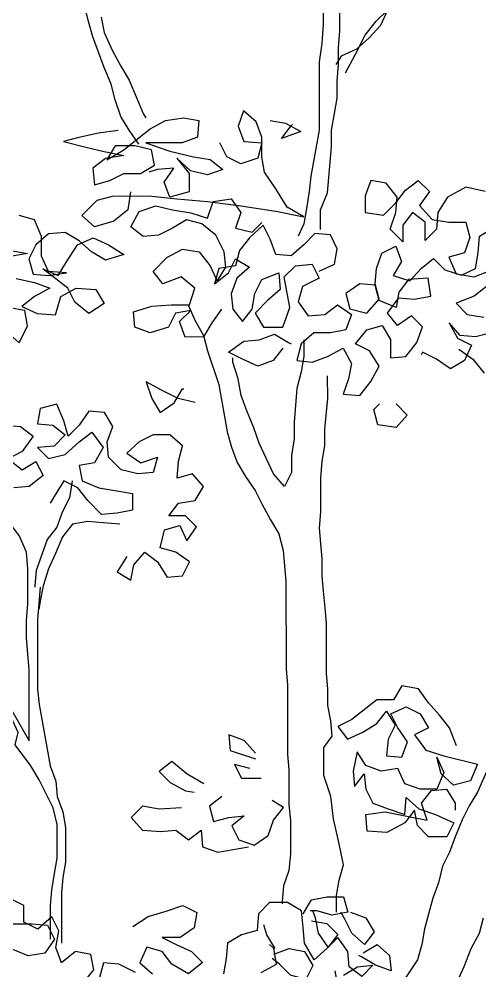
# Model space of a CAD drawing. Extents: x -152 to 3582, y 5293 to 11715.
# Drawn here: x 1215 to 1895, y 8507 to 9910 of the extents above; entities that cross this region are included whole.
import ezdxf

# ---------------------------------------------------------------- set-up
doc = ezdxf.new("R2010")
doc.units = 0
doc.header["$LTSCALE"] = 150
doc.header["$MEASUREMENT"] = 0
doc.layers.get('0').update_dxf_attribs({"linetype": 'CONTINUOUS'})

msp = doc.modelspace()

# ---------------------------------------------------------------- linework, layer by layer
for points in [[(1679.5, 10226.2), (1679.5, 10201.5), (1673.3, 10176.7), (1667.2, 10154.1), (1663.1, 10129.4), (1661, 10100.5), (1657, 10055.2), (1657, 10001.7), (1663.3, 9933.7), (1663.3, 9902.8), (1661.2, 9874), (1657.2, 9847.2), (1657.2, 9746.3), (1645, 9678.3), (1642.9, 9655.7), (1638.8, 9631), (1634.7, 9608.3), (1626.5, 9589.8)], [(1659.4, 9600.1), (1659.4, 9628.9), (1669.7, 9653.7), (1675.8, 9721.6), (1675.8, 9746.3), (1679.9, 9771), (1684, 9793.7), (1684, 9818.4), (1686, 9843.1), (1686, 9867.8), (1688, 9892.6), (1687.8, 10098.5), (1691.9, 10123.2), (1698.1, 10145.9), (1700.1, 10168.5), (1704.2, 10191.2), (1712.4, 10213.8), (1714.5, 10224.1)], [(1696.3, 9830.8), (1710.7, 9857.6), (1725.1, 9886.4), (1741.5, 9907), (1758, 9923.5), (1776.5, 9940), (1793, 9956.5), (1807.4, 9975), (1823.8, 9995.6), (1840.3, 10012.1), (1858.8, 10028.6), (1875.3, 10045.1), (1889.7, 10063.7), (1827.9, 10014.2), (1809.4, 9997.7), (1790.9, 9983.3), (1786.7, 10010), (1790.8, 10034.7), (1792.9, 10059.5), (1792.8, 10115.1), (1794.9, 10133.6)], [(1792.9, 9997.7), (1790.9, 9973), (1758, 9923.5), (1747.7, 9900.8), (1731.3, 9882.3), (1712.7, 9865.8), (1690.1, 9855.5), (1681.9, 9843.1)], [(1391.6, 9725.5), (1377.2, 9746.1), (1364.8, 9766.6), (1356.5, 9791.3), (1350.3, 9814), (1340, 9838.7), (1323.5, 9884), (1317.3, 9906.6), (1311.1, 9931.3)], [(1335.8, 9912.8), (1340, 9890.2), (1352.4, 9863.4), (1364.7, 9840.8), (1377.1, 9820.2), (1397.7, 9770.8), (1401.9, 9764.6)], [(1352.6, 9649.2), (1406.1, 9649.3), (1447.3, 9645.2), (1492.6, 9641.1), (1542, 9635), (1593.5, 9626.8), (1634.7, 9618.6), (1610, 9633), (1593.5, 9659.8), (1577, 9684.5), (1572.9, 9707.1), (1572.8, 9735.9), (1564.6, 9758.6), (1546, 9775), (1537.8, 9752.4), (1546.1, 9729.7), (1572.8, 9727.7), (1566.7, 9705), (1542, 9696.8), (1521.4, 9707.1), (1511.1, 9727.6)], [(1360.7, 9746), (1331.9, 9741.9), (1303, 9735.7), (1280.4, 9729.5), (1313.4, 9721.3), (1340.1, 9715.1), (1369, 9709), (1342.2, 9704.8), (1323.7, 9690.4), (1325.8, 9665.7), (1348.4, 9671.9), (1369, 9682.2), (1393.7, 9682.2), (1414.3, 9694.6), (1410.2, 9717.3), (1385.4, 9723.4), (1356.6, 9723.4), (1344.3, 9702.8), (1369, 9717.2), (1389.5, 9733.7), (1408.1, 9748.1), (1430.7, 9760.5), (1457.5, 9764.7), (1480.1, 9760.6), (1478.1, 9735.9), (1455.4, 9727.6), (1401.9, 9727.5), (1436.9, 9715.2), (1471.9, 9707), (1496.7, 9702.9), (1515.2, 9688.5), (1492.6, 9680.3), (1467.8, 9686.4), (1447.2, 9704.9), (1465.8, 9682.3), (1465.8, 9655.5), (1437, 9647.3), (1428.7, 9669.9), (1443.1, 9690.5), (1418.4, 9688.4), (1406.1, 9684.3)], [(1585.2, 9760.7), (1607.8, 9756.6), (1630.5, 9744.2), (1601.7, 9733.9), (1616.1, 9752.5), (1618.1, 9754.5)], [(1902.4, 9655.9), (1873.6, 9662.1), (1846.8, 9647.6), (1832.4, 9625), (1830.4, 9600.3), (1813.9, 9583.8), (1813.9, 9610.5), (1795.3, 9624.9), (1780.9, 9606.4), (1781, 9581.7), (1762.4, 9600.2), (1770.6, 9624.9), (1772.7, 9647.6), (1756.2, 9668.1), (1733.5, 9672.2), (1725.3, 9649.6), (1725.3, 9624.9), (1752.1, 9620.8), (1770.6, 9639.3), (1785, 9657.9), (1803.5, 9672.3), (1820, 9655.8), (1805.6, 9635.2), (1824.2, 9614.7), (1848.9, 9610.6), (1873.6, 9610.6), (1879.8, 9587.9), (1871.6, 9565.3), (1848.9, 9559.1), (1859.3, 9534.4), (1886, 9530.3), (1912.8, 9540.6)], [(1379.3, 9655.4), (1375.2, 9628.7), (1354.6, 9612.2), (1325.8, 9603.9), (1307.3, 9620.4), (1329.9, 9643), (1352.6, 9649.2)], [(1513.3, 9482.6), (1498.9, 9462), (1486.6, 9441.4), (1459.8, 9441.3), (1451.6, 9464), (1468, 9480.5), (1445.4, 9476.3), (1435.1, 9455.7), (1408.3, 9447.5), (1385.7, 9455.7), (1383.6, 9478.3), (1410.4, 9486.6), (1439.2, 9488.7), (1466, 9488.7), (1474.2, 9513.4), (1453.6, 9529.9), (1426.8, 9519.6), (1412.4, 9538.1), (1432.9, 9558.7), (1455.6, 9571.1), (1480.3, 9567), (1496.8, 9546.4), (1507.1, 9523.8), (1519.5, 9544.4), (1517.4, 9567), (1505, 9591.7), (1484.4, 9608.2), (1461.7, 9614.3), (1441.1, 9602), (1420.6, 9591.6), (1397.9, 9589.6), (1379.4, 9604), (1391.7, 9626.6), (1416.4, 9634.9), (1441.1, 9628.7), (1467.9, 9624.6), (1492.6, 9616.4), (1500.8, 9641.1), (1527.6, 9645.3), (1542, 9624.7), (1533.8, 9602), (1558.5, 9595.9), (1572.9, 9610.3)], [(1210.6, 9527.6), (1237.3, 9521.5), (1260, 9513.2), (1237.4, 9500.9), (1218.8, 9486.4), (1241.5, 9476.2), (1268.3, 9474.1), (1276.5, 9500.9), (1299.1, 9513.3), (1328, 9511.2), (1340.3, 9490.7), (1317.7, 9476.2), (1297.1, 9492.7), (1286.8, 9513.3), (1249.7, 9542.1), (1272.3, 9531.8), (1284.7, 9552.4), (1301.1, 9577.1), (1323.8, 9587.4), (1346.4, 9577.2), (1369.1, 9562.8), (1342.3, 9554.5), (1321.7, 9566.8), (1303.2, 9583.3), (1282.6, 9595.6), (1257.9, 9593.6), (1239.4, 9577.1), (1229.1, 9556.5), (1235.3, 9533.8), (1257.9, 9531.8), (1284.7, 9535.9), (1257.9, 9538), (1247.6, 9560.6), (1247.6, 9589.4), (1237.3, 9614.1), (1214.6, 9620.3)], [(1657.4, 9538.3), (1680.1, 9548.6), (1684.2, 9571.3), (1673.9, 9591.9), (1651.2, 9593.9), (1634.7, 9577.4), (1616.2, 9560.9), (1593.6, 9563), (1585.3, 9585.6), (1575, 9606.2), (1554.4, 9587.6), (1540, 9569.1), (1533.9, 9546.4), (1509.2, 9542.3), (1503, 9519.6), (1523.6, 9536.1), (1533.9, 9556.7), (1554.5, 9544.4), (1535.9, 9527.9), (1527.7, 9505.2), (1529.8, 9482.6), (1544.2, 9464.1), (1558.6, 9482.6), (1562.7, 9505.3), (1573, 9525.9), (1597.7, 9536.2), (1599.8, 9511.5), (1581.3, 9495), (1562.8, 9476.4), (1575.1, 9455.9), (1604, 9455.9), (1614.2, 9484.7), (1606, 9530), (1622.4, 9546.5), (1647.1, 9548.6), (1657.4, 9528), (1632.7, 9515.6), (1626.6, 9493), (1641, 9472.4), (1665.7, 9474.5), (1684.3, 9488.9), (1704.9, 9474.5), (1696.6, 9451.9), (1674, 9447.7), (1649.3, 9447.7), (1630.8, 9431.2), (1624.6, 9406.5), (1647.3, 9404.4), (1669.9, 9412.7), (1692.6, 9425.1), (1704.9, 9402.4), (1700.8, 9379.8), (1692.6, 9357.1), (1717.3, 9355.1), (1733.8, 9375.7), (1746.1, 9398.4), (1731.7, 9421), (1711.1, 9431.3), (1727.5, 9451.9), (1750.2, 9458.1), (1762.6, 9437.5), (1762.6, 9410.7), (1785.2, 9412.8), (1801.7, 9433.4), (1809.9, 9456.1), (1793.4, 9472.5), (1772.8, 9458.1), (1758.4, 9476.6), (1774.9, 9499.3), (1797.5, 9497.3), (1822.2, 9501.4), (1818.1, 9528.2), (1789.2, 9526.1), (1774.9, 9507.5), (1770.8, 9484.9), (1746, 9495.2), (1739.8, 9517.8), (1717.2, 9519.8), (1696.6, 9505.4), (1702.8, 9482.8), (1727.5, 9476.6), (1746, 9497.2), (1739.8, 9519.9), (1741.9, 9542.5), (1750.1, 9565.2), (1770.7, 9575.5), (1778.9, 9552.8), (1766.6, 9532.2), (1791.3, 9524), (1807.8, 9542.6), (1826.3, 9557), (1842.8, 9540.5), (1867.5, 9532.3), (1888.1, 9542.6), (1892.2, 9565.3), (1894.2, 9590), (1914.8, 9602.4)], [(1202.3, 9568.8), (1227, 9564.7), (1204.4, 9560.6)], [(1906.6, 9518), (1886.1, 9501.5), (1859.3, 9491.1), (1875.8, 9474.7), (1900.5, 9470.6)], [(1463.9, 9488.7), (1474.2, 9466.1), (1486.6, 9443.4), (1492.8, 9420.8), (1509.3, 9371.4), (1513.5, 9348.7), (1517.6, 9324), (1521.7, 9301.4), (1527.9, 9278.7), (1536.2, 9256.1), (1548.6, 9235.5), (1563, 9214.9), (1573.3, 9194.3), (1585.7, 9171.7), (1598.1, 9151.1), (1604.3, 9126.4), (1608.4, 9081.1), (1608.6, 8951.4), (1610.6, 8928.7), (1610.7, 8825.7), (1612.8, 8803.1), (1612.9, 8751.6), (1614.9, 8728.9), (1615, 8679.5), (1612.9, 8654.8), (1604.7, 8632.1), (1602.7, 8609.5), (1602.7, 8605.4)], [(1196.2, 9449.3), (1214.8, 9432.9), (1227.1, 9457.6), (1223, 9480.3), (1200.3, 9484.4)], [(1912.9, 9447.9), (1888.2, 9441.7), (1865.5, 9443.8), (1849, 9462.3), (1861.4, 9439.7), (1882, 9429.4), (1871.7, 9406.7), (1851.1, 9394.3), (1830.5, 9408.7), (1809.9, 9419), (1807.9, 9414.9)], [(1604, 9425), (1589.6, 9406.5), (1567, 9398.2), (1544.3, 9408.5), (1523.7, 9418.8), (1546.3, 9435.2), (1569, 9437.3), (1591.6, 9445.6), (1612.2, 9433.2), (1616.3, 9431.2)], [(1634.9, 9437.4), (1634.9, 9412.7), (1630.8, 9390), (1624.6, 9365.3), (1620.6, 9315.9), (1620.6, 9291.2), (1616.5, 9266.4), (1616.5, 9241.7), (1606.2, 9221.1), (1589.8, 9239.6), (1569.1, 9284.9), (1560.9, 9307.6), (1550.5, 9332.3), (1542.3, 9354.9), (1538.1, 9379.6), (1529.9, 9404.3), (1529.9, 9410.5)], [(1863.5, 9423.2), (1884.1, 9408.8), (1900.6, 9388.2)], [(1683, 8593.1), (1683, 8617.8), (1687.1, 8640.5), (1693.2, 8663.1), (1687, 8694), (1678.8, 8731.1), (1674.6, 8764), (1664.3, 8794.9), (1664.3, 8836.1), (1676.6, 8852.6), (1674.5, 8875.2), (1670.4, 8897.9), (1670.4, 8922.6), (1668.3, 8945.2), (1668.2, 9019.4), (1666.1, 9042), (1664, 9066.7), (1662, 9089.4), (1661.9, 9114.1), (1657.8, 9159.4), (1659.8, 9184.1), (1659.8, 9233.5), (1661.8, 9258.2), (1665.9, 9280.9), (1665.9, 9305.6), (1670, 9350.9), (1669.9, 9383.9)], [(1474.3, 9344.6), (1449.6, 9350.7), (1424.9, 9363.1), (1402.2, 9375.4), (1410.5, 9350.7), (1422.9, 9330.1), (1443.4, 9344.5), (1455.8, 9365.1), (1457.8, 9365.1)], [(1373.6, 9117.9), (1359.2, 9095.3), (1379.8, 9082.9), (1383.9, 9105.6), (1400.4, 9124.1), (1418.9, 9109.8), (1433.4, 9087.1), (1456, 9089.2), (1466.3, 9109.8), (1445.7, 9124.2), (1423, 9130.3), (1429.2, 9157.1), (1451.8, 9163.3), (1462.2, 9140.7), (1476.6, 9161.3), (1460.1, 9177.7), (1435.4, 9177.7), (1449.8, 9196.3), (1474.5, 9200.4), (1486.8, 9221), (1470.3, 9239.5), (1447.7, 9233.3), (1449.7, 9258.1), (1455.9, 9280.7), (1437.3, 9297.2), (1412.6, 9297.1), (1392, 9286.8), (1373.5, 9270.3), (1394.1, 9255.9), (1418.8, 9264.2), (1412.6, 9241.5), (1390, 9239.5), (1365.3, 9245.6), (1346.7, 9264.1), (1344.6, 9286.8), (1352.9, 9309.4), (1340.5, 9330), (1317.8, 9332.1), (1303.4, 9311.5), (1287, 9295), (1280.8, 9317.6), (1270.5, 9342.3), (1245.8, 9336.1), (1241.7, 9313.5), (1264.3, 9311.4), (1282.9, 9297), (1266.4, 9280.5), (1241.7, 9278.5), (1258.2, 9262), (1282.9, 9268.2), (1303.5, 9286.8), (1322, 9301.2), (1338.5, 9278.5), (1326.1, 9255.9), (1303.5, 9251.7), (1307.6, 9229.1), (1332.4, 9218.8), (1359.1, 9214.7), (1381.8, 9210.6), (1381.8, 9185.9), (1359.2, 9181.8), (1336.5, 9179.7), (1315.9, 9200.3), (1301.5, 9218.8), (1280.9, 9229.1), (1266.5, 9206.4), (1260.3, 9196.1)], [(1770.9, 9342.8), (1787.4, 9326.3), (1770.9, 9307.8), (1744.1, 9311.9), (1737.9, 9334.5), (1746.2, 9342.8)], [(1194.3, 9311.4), (1216.9, 9309.3), (1235.5, 9294.9), (1219, 9272.3), (1198.5, 9261.9), (1219.1, 9245.5), (1239.6, 9257.9), (1250, 9237.3), (1229.4, 9220.8), (1206.7, 9218.7)], [(1293.2, 9229.1), (1289.1, 9204.4), (1278.8, 9183.8), (1270.6, 9161.1), (1256.2, 9142.6), (1239.8, 9097.2), (1237.8, 9074.6), (1237.8, 9072.5)], [(1151.3, 8992.1), (1161.7, 8969.5), (1172, 8944.8), (1184.3, 8924.2), (1229.7, 8846), (1229.7, 8901.6), (1229.6, 8951), (1227.5, 8973.7), (1225.5, 8998.4), (1225.4, 9023.1), (1227.5, 9047.8), (1227.4, 9099.3), (1225.4, 9124), (1215, 9148.7), (1200.6, 9167.2), (1190.3, 9187.8), (1184.1, 9202.2)], [(1363.3, 9165.3), (1338.6, 9167.3), (1315.9, 9169.4), (1293.3, 9165.2), (1278.9, 9146.7), (1268.6, 9122), (1258.3, 9099.3), (1250.1, 9074.6), (1246, 9051.9), (1244, 9039.6)], [(1260.9, 8553.6), (1260.8, 8603), (1262.9, 8625.7), (1267, 8650.4), (1271.1, 8673), (1271, 8722.5), (1264.8, 8747.2), (1244.2, 8788.3), (1231.8, 8808.9), (1209.1, 8839.8), (1213.2, 8858.3), (1202.9, 8881), (1192.6, 8901.5), (1178.2, 8922.1), (1165.8, 8942.7), (1155.5, 8967.4), (1149.3, 8990.1), (1139, 9014.8), (1128.6, 9035.3), (1114.2, 9058), (1099.8, 9078.6), (1089.5, 9099.2), (1079.1, 9121.8)], [(1246, 9072.5), (1244, 9047.8), (1241.9, 9025.2), (1242, 8922.2), (1244.1, 8899.5), (1260.6, 8808.9), (1268.9, 8786.3), (1271, 8763.6), (1279.2, 8741), (1283.4, 8718.3), (1283.4, 8666.9), (1279.3, 8644.2), (1277.3, 8621.6), (1277.4, 8547.4)], [(1859.9, 8838.3), (1849.6, 8865.1), (1835.1, 8883.6), (1818.7, 8902.1), (1804.2, 8922.7), (1779.5, 8926.8), (1767.2, 8906.2), (1742.5, 8906.2), (1705.4, 8877.3), (1684.8, 8867), (1699.3, 8848.5), (1721.9, 8858.8), (1742.5, 8871.2), (1756.9, 8889.7), (1769.3, 8869.1), (1759, 8848.5), (1756.9, 8823.8), (1779.6, 8821.8), (1787.8, 8844.4), (1773.4, 8865), (1763.1, 8885.6), (1785.7, 8895.9), (1806.3, 8885.6), (1818.7, 8865.1), (1798.1, 8854.7), (1814.6, 8832.1), (1841.4, 8823.9), (1890.8, 8811.6), (1880.5, 8786.9), (1855.8, 8780.7), (1837.3, 8797.1), (1831.1, 8821.8), (1841.4, 8799.2), (1831.1, 8774.5), (1806.4, 8774.4), (1783.8, 8782.6), (1773.4, 8805.3), (1748.7, 8801.1), (1726.1, 8809.4), (1713.7, 8829.9), (1707.5, 8801.1), (1709.6, 8778.5), (1724, 8797), (1726.1, 8774.4), (1736.4, 8753.8), (1759.1, 8745.6), (1783.8, 8737.3), (1785.8, 8762.1), (1804.4, 8745.6), (1829.1, 8737.4), (1855.9, 8725.1), (1845.6, 8704.4), (1818.8, 8704.4), (1802.3, 8720.9), (1798.2, 8743.5), (1783.8, 8725), (1757, 8710.5), (1728.2, 8712.6), (1726.1, 8737.3), (1755, 8741.4), (1794.1, 8733.2), (1816.7, 8729.1), (1808.5, 8753.8), (1822.9, 8772.4), (1845.5, 8774.5), (1857.9, 8753.9), (1857.9, 8743.6)], [(1563.4, 8827.8), (1546.9, 8846.3), (1524.2, 8854.5), (1526.3, 8831.8), (1563.4, 8819.5)], [(1487.2, 8782.4), (1462.5, 8796.8), (1439.8, 8815.3), (1421.3, 8800.8), (1437.8, 8784.4), (1460.4, 8772.1), (1472.8, 8770)], [(1911.4, 8815.7), (1890.8, 8770.4), (1878.5, 8749.8), (1868.2, 8729.2), (1858, 8704.5), (1849.7, 8681.8), (1839.5, 8661.2), (1833.3, 8636.5), (1825.1, 8613.8), (1812.8, 8568.5), (1808.7, 8545.8), (1802.5, 8523.2), (1765.5, 8467.5), (1765.5, 8467.5), (1744.9, 8436.6), (1726.4, 8420.1), (1712, 8393.4), (1675, 8356.3), (1693.5, 8387.2), (1691.4, 8409.8), (1691.4, 8434.5), (1689.3, 8461.3), (1681, 8506.6)], [(1555.1, 8805.1), (1532.5, 8811.2), (1542.8, 8790.7), (1571.6, 8790.7)], [(1514, 8763.9), (1495.5, 8749.4), (1501.7, 8726.8), (1524.3, 8733), (1547, 8735.1), (1528.4, 8720.6), (1538.8, 8700), (1561.4, 8691.8), (1582, 8706.3), (1590.2, 8728.9), (1604.6, 8747.5), (1588.1, 8757.8)], [(1454.3, 8747.3), (1421.3, 8745.2), (1396.6, 8749.3), (1380.2, 8732.9), (1396.7, 8714.3), (1423.4, 8712.3), (1446.1, 8714.4), (1464.6, 8700), (1483.1, 8714.4), (1485.2, 8689.7), (1507.9, 8681.5), (1553.2, 8689.8)], [(1308.3, 8487.7), (1324.8, 8508.3), (1320.6, 8531), (1298, 8535.1), (1277.4, 8518.6), (1269.1, 8541.2), (1273.2, 8565.9), (1262.9, 8586.5), (1242.3, 8568), (1221.7, 8578.3), (1221.7, 8603), (1201.1, 8613.2)], [(1693.4, 8500.4), (1714, 8512.8), (1736.6, 8514.9), (1720.2, 8498.4), (1701.6, 8512.8), (1699.5, 8535.4), (1685.1, 8556), (1668.6, 8539.5), (1650.1, 8523), (1635.7, 8547.7), (1633.6, 8570.4), (1631.5, 8595.1), (1610.9, 8607.4), (1584.2, 8607.4), (1567.7, 8590.9), (1565.7, 8566.2), (1543, 8560), (1522.4, 8547.6), (1520.4, 8525), (1516.3, 8502.3)], [(1633.6, 8591), (1645.9, 8611.6), (1668.6, 8615.7), (1693.3, 8615.8), (1699.5, 8593.1), (1676.8, 8589), (1654.2, 8595.1), (1643.9, 8595.1)], [(1382.4, 8572.2), (1405, 8586.7), (1431.8, 8594.9), (1456.5, 8603.2), (1477.1, 8592.9), (1473, 8570.2), (1452.4, 8555.8), (1425.6, 8555.8), (1446.2, 8545.5), (1468.9, 8535.2), (1485.4, 8518.8), (1464.8, 8502.3), (1440.1, 8516.7), (1425.6, 8535.2), (1403, 8541.4), (1392.7, 8518.7), (1411.3, 8502.2)], [(1646, 8580.7), (1668.6, 8576.6), (1685.1, 8560.1), (1670.7, 8541.6), (1656.3, 8562.2), (1652.1, 8584.8), (1648, 8595.1)], [(1703.6, 8593.1), (1726.3, 8584.9), (1738.6, 8564.3), (1724.2, 8545.8), (1705.7, 8562.2), (1695.4, 8582.8), (1689.2, 8593.1)], [(1861, 8490.3), (1871.3, 8512.9), (1881.6, 8539.7), (1893.9, 8562.4), (1900.1, 8585)], [(1205.3, 8576.2), (1234.1, 8576.2), (1256.7, 8574.2), (1267.1, 8553.6), (1252.7, 8533), (1228, 8528.8), (1203.2, 8539.1)], [(1592.5, 8539.5), (1580.1, 8560), (1575.9, 8574.5)], [(1571.9, 8504.4), (1594.5, 8516.8), (1590.4, 8539.5), (1584.2, 8545.6)], [(1590.4, 8531.2), (1613, 8539.5), (1635.7, 8535.4), (1648.1, 8514.8), (1637.8, 8494.2), (1615.1, 8500.4), (1598.7, 8516.8), (1588.3, 8525)], [(1722.2, 8533.4), (1742.8, 8545.8), (1761.3, 8529.3), (1763.4, 8506.7), (1740.7, 8514.9), (1720.1, 8527.2), (1716, 8529.3)], [(1386.5, 8504.3), (1361.8, 8516.6), (1339.2, 8518.6), (1326.9, 8473.3)]]:
    msp.add_lwpolyline(points)

doc.saveas('drawing.dxf')
